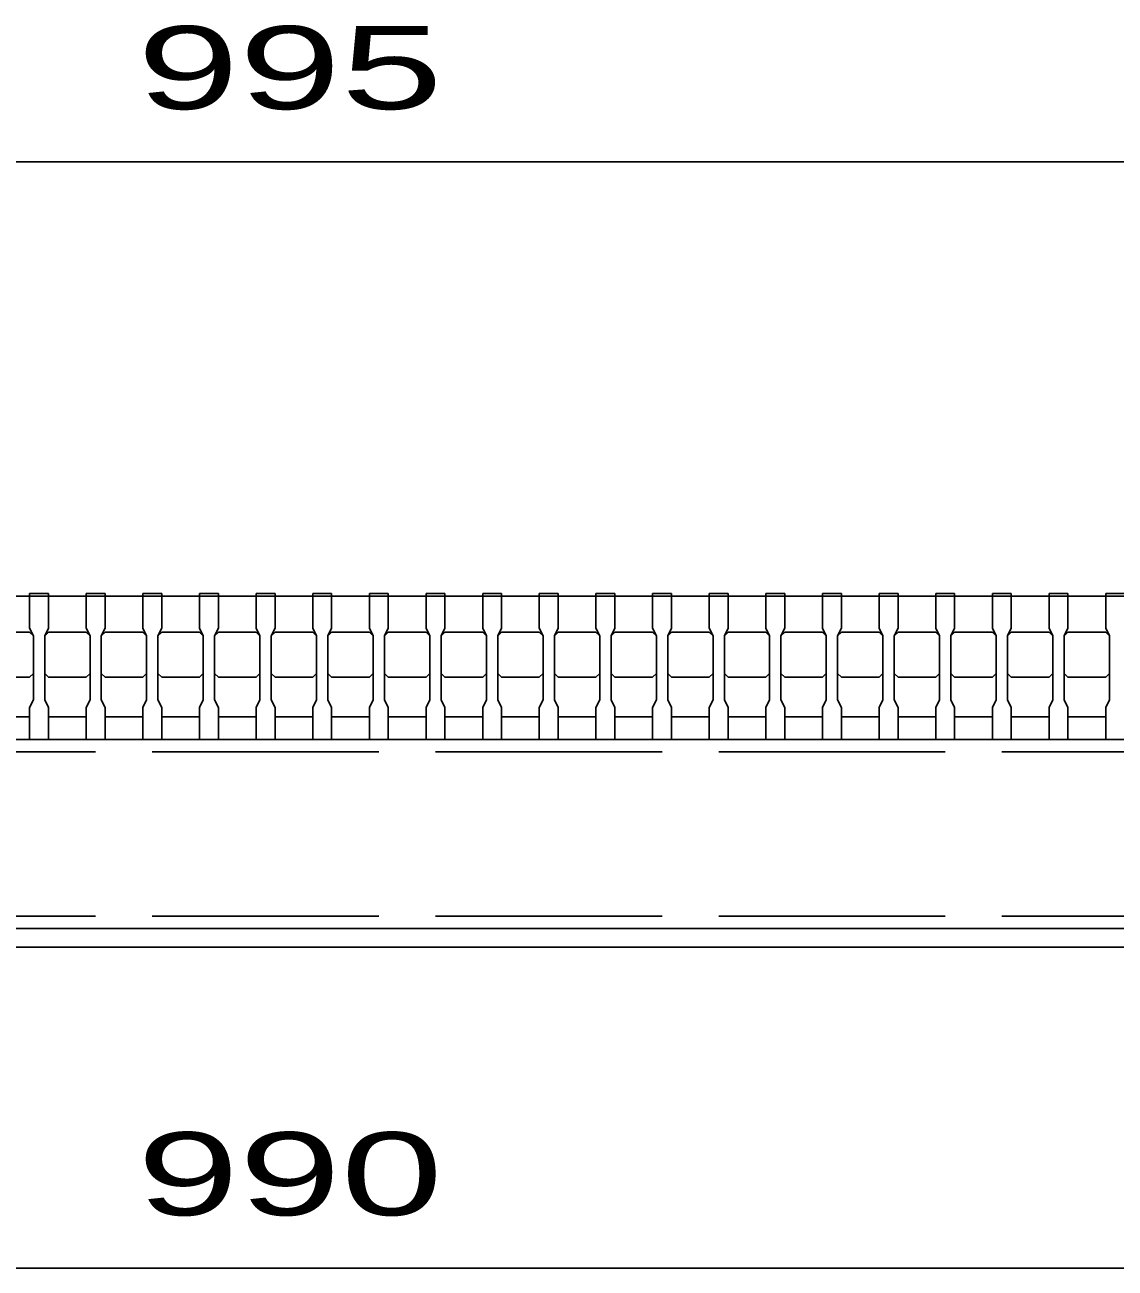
# Model space of a CAD drawing. Units: millimetres, scale not verified. Extents: x -1820 to 1731, y -1282 to 1054.
# Drawn here: x -1000.2 to -711.5, y -670.5 to -341.2 of the extents above; entities that cross this region are included whole.
import ezdxf
from ezdxf.enums import TextEntityAlignment as Align

# ---------------------------------------------------------------- set-up
doc = ezdxf.new("R2010")
doc.units = ezdxf.units.MM
doc.header["$LTSCALE"] = 10
doc.linetypes.add('DASHED', pattern=[7.5, 6, -1.5])
doc.layers.add('16', color=3, linetype='Continuous', lineweight=25)
doc.layers.add('22', color=4, linetype='Continuous', lineweight=25)
doc.styles.add('ベクトル', font='')
doc.styles.get('ベクトル').set_extended_font_data('ベクトル')

msp = doc.modelspace()

# ---------------------------------------------------------------- linework, layer by layer
at = {"layer": '16'}
for p, q in [((-1419, -492.5), (-424, -492.5)), ((-999, -492.5), (-999, -491.8)), ((-999, -491.8), (-994, -491.8)), ((-999, -492.5), (-999, -501)), ((-994, -492.5), (-999, -492.5)), ((-994, -491.8), (-994, -492.5)), ((-994, -501), (-994, -492.5)), ((-984, -492.5), (-984, -491.8)), ((-984, -491.8), (-979, -491.8)), ((-984, -492.5), (-984, -501)), ((-979, -492.5), (-984, -492.5)), ((-979, -491.8), (-979, -492.5)), ((-979, -501), (-979, -492.5)), ((-969, -492.5), (-969, -491.8)), ((-969, -491.8), (-964, -491.8)), ((-969, -492.5), (-969, -501)), ((-964, -492.5), (-969, -492.5)), ((-964, -491.8), (-964, -492.5)), ((-964, -501), (-964, -492.5)), ((-954, -492.5), (-954, -491.8)), ((-954, -491.8), (-949, -491.8)), ((-954, -492.5), (-954, -501)), ((-949, -492.5), (-954, -492.5)), ((-949, -491.8), (-949, -492.5)), ((-949, -501), (-949, -492.5)), ((-939, -492.5), (-939, -491.8)), ((-939, -491.8), (-934, -491.8)), ((-939, -492.5), (-939, -501)), ((-934, -492.5), (-939, -492.5)), ((-934, -491.8), (-934, -492.5)), ((-934, -501), (-934, -492.5)), ((-924, -492.5), (-924, -491.8)), ((-924, -491.8), (-919, -491.8)), ((-924, -492.5), (-924, -501)), ((-919, -492.5), (-924, -492.5)), ((-919, -491.8), (-919, -492.5)), ((-919, -501), (-919, -492.5)), ((-909, -492.5), (-909, -491.8)), ((-909, -491.8), (-904, -491.8)), ((-909, -492.5), (-909, -501)), ((-904, -492.5), (-909, -492.5)), ((-904, -491.8), (-904, -492.5)), ((-904, -501), (-904, -492.5)), ((-894, -492.5), (-894, -491.8)), ((-894, -491.8), (-889, -491.8)), ((-894, -492.5), (-894, -501)), ((-889, -492.5), (-894, -492.5)), ((-889, -491.8), (-889, -492.5)), ((-889, -501), (-889, -492.5)), ((-879, -492.5), (-879, -491.8)), ((-879, -491.8), (-874, -491.8)), ((-879, -492.5), (-879, -501)), ((-874, -492.5), (-879, -492.5)), ((-874, -491.8), (-874, -492.5)), ((-874, -501), (-874, -492.5)), ((-864, -492.5), (-864, -491.8)), ((-864, -491.8), (-859, -491.8)), ((-864, -492.5), (-864, -501)), ((-859, -492.5), (-864, -492.5)), ((-859, -491.8), (-859, -492.5)), ((-859, -501), (-859, -492.5)), ((-849, -492.5), (-849, -491.8)), ((-849, -491.8), (-844, -491.8)), ((-849, -492.5), (-849, -501)), ((-844, -492.5), (-849, -492.5)), ((-844, -491.8), (-844, -492.5)), ((-844, -501), (-844, -492.5)), ((-834, -492.5), (-834, -491.8)), ((-834, -491.8), (-829, -491.8)), ((-834, -492.5), (-834, -501)), ((-829, -492.5), (-834, -492.5)), ((-829, -491.8), (-829, -492.5)), ((-829, -501), (-829, -492.5)), ((-819, -492.5), (-819, -491.8)), ((-819, -491.8), (-814, -491.8)), ((-819, -492.5), (-819, -501)), ((-814, -492.5), (-819, -492.5)), ((-814, -491.8), (-814, -492.5)), ((-814, -501), (-814, -492.5)), ((-804, -492.5), (-804, -491.8)), ((-804, -491.8), (-799, -491.8)), ((-804, -492.5), (-804, -501)), ((-799, -492.5), (-804, -492.5)), ((-799, -491.8), (-799, -492.5)), ((-799, -501), (-799, -492.5)), ((-789, -492.5), (-789, -491.8)), ((-789, -491.8), (-784, -491.8)), ((-789, -492.5), (-789, -501)), ((-784, -492.5), (-789, -492.5)), ((-784, -491.8), (-784, -492.5)), ((-784, -501), (-784, -492.5)), ((-774, -492.5), (-774, -491.8)), ((-774, -491.8), (-769, -491.8)), ((-774, -492.5), (-774, -501)), ((-769, -492.5), (-774, -492.5)), ((-769, -491.8), (-769, -492.5)), ((-769, -501), (-769, -492.5)), ((-759, -492.5), (-759, -491.8)), ((-759, -491.8), (-754, -491.8)), ((-759, -492.5), (-759, -501)), ((-754, -492.5), (-759, -492.5)), ((-754, -491.8), (-754, -492.5)), ((-754, -501), (-754, -492.5)), ((-744, -492.5), (-744, -491.8)), ((-744, -491.8), (-739, -491.8)), ((-744, -492.5), (-744, -501)), ((-739, -492.5), (-744, -492.5)), ((-739, -491.8), (-739, -492.5)), ((-739, -501), (-739, -492.5)), ((-729, -492.5), (-729, -491.8)), ((-729, -491.8), (-724, -491.8)), ((-729, -492.5), (-729, -501)), ((-724, -492.5), (-729, -492.5)), ((-724, -491.8), (-724, -492.5)), ((-724, -501), (-724, -492.5)), ((-714, -492.5), (-714, -491.8)), ((-714, -491.8), (-709, -491.8)), ((-714, -492.5), (-714, -501)), ((-709, -492.5), (-714, -492.5)), ((-1009, -502), (-999, -502)), ((-999, -501), (-998, -503)), ((-999, -502), (-998, -503)), ((-998, -503), (-998, -520)), ((-995, -503), (-994, -501)), ((-995, -503), (-994, -502)), ((-995, -520), (-995, -503)), ((-994, -502), (-984, -502)), ((-984, -501), (-983, -503)), ((-984, -502), (-983, -503)), ((-983, -503), (-983, -520)), ((-980, -503), (-979, -501)), ((-980, -503), (-979, -502)), ((-980, -520), (-980, -503)), ((-979, -502), (-969, -502)), ((-969, -501), (-968, -503)), ((-969, -502), (-968, -503)), ((-968, -503), (-968, -520)), ((-965, -503), (-964, -501)), ((-965, -503), (-964, -502)), ((-965, -520), (-965, -503)), ((-964, -502), (-954, -502)), ((-954, -501), (-953, -503)), ((-954, -502), (-953, -503)), ((-953, -503), (-953, -520)), ((-950, -503), (-949, -501)), ((-950, -503), (-949, -502)), ((-950, -520), (-950, -503)), ((-949, -502), (-939, -502)), ((-939, -501), (-938, -503)), ((-939, -502), (-938, -503)), ((-938, -503), (-938, -520)), ((-935, -503), (-934, -501)), ((-935, -503), (-934, -502)), ((-935, -520), (-935, -503)), ((-934, -502), (-924, -502)), ((-924, -501), (-923, -503)), ((-924, -502), (-923, -503)), ((-923, -503), (-923, -520)), ((-920, -503), (-919, -501)), ((-920, -503), (-919, -502)), ((-920, -520), (-920, -503)), ((-919, -502), (-909, -502)), ((-909, -501), (-908, -503)), ((-909, -502), (-908, -503)), ((-908, -503), (-908, -520)), ((-905, -503), (-904, -501)), ((-905, -503), (-904, -502)), ((-905, -520), (-905, -503)), ((-904, -502), (-894, -502)), ((-894, -501), (-893, -503)), ((-894, -502), (-893, -503)), ((-893, -503), (-893, -520)), ((-890, -503), (-889, -501)), ((-890, -503), (-889, -502)), ((-890, -520), (-890, -503)), ((-889, -502), (-879, -502)), ((-879, -501), (-878, -503)), ((-879, -502), (-878, -503)), ((-878, -503), (-878, -520)), ((-875, -503), (-874, -501)), ((-875, -503), (-874, -502)), ((-875, -520), (-875, -503)), ((-874, -502), (-864, -502)), ((-864, -501), (-863, -503)), ((-864, -502), (-863, -503)), ((-863, -503), (-863, -520)), ((-860, -503), (-859, -501)), ((-860, -503), (-859, -502)), ((-860, -520), (-860, -503)), ((-859, -502), (-849, -502)), ((-849, -501), (-848, -503)), ((-849, -502), (-848, -503)), ((-848, -503), (-848, -520)), ((-845, -503), (-844, -501)), ((-845, -503), (-844, -502)), ((-845, -520), (-845, -503)), ((-844, -502), (-834, -502)), ((-834, -501), (-833, -503)), ((-834, -502), (-833, -503)), ((-833, -503), (-833, -520)), ((-830, -503), (-829, -501)), ((-830, -503), (-829, -502)), ((-830, -520), (-830, -503)), ((-829, -502), (-819, -502)), ((-819, -501), (-818, -503)), ((-819, -502), (-818, -503)), ((-818, -503), (-818, -520)), ((-815, -503), (-814, -501)), ((-815, -503), (-814, -502)), ((-815, -520), (-815, -503)), ((-814, -502), (-804, -502)), ((-804, -501), (-803, -503)), ((-804, -502), (-803, -503)), ((-803, -503), (-803, -520)), ((-800, -503), (-799, -501)), ((-800, -503), (-799, -502)), ((-800, -520), (-800, -503)), ((-799, -502), (-789, -502)), ((-789, -501), (-788, -503)), ((-789, -502), (-788, -503)), ((-788, -503), (-788, -520)), ((-785, -503), (-784, -501)), ((-785, -503), (-784, -502)), ((-785, -520), (-785, -503)), ((-784, -502), (-774, -502)), ((-774, -501), (-773, -503)), ((-774, -502), (-773, -503)), ((-773, -503), (-773, -520)), ((-770, -503), (-769, -501)), ((-770, -503), (-769, -502)), ((-770, -520), (-770, -503)), ((-769, -502), (-759, -502)), ((-759, -501), (-758, -503)), ((-759, -502), (-758, -503)), ((-758, -503), (-758, -520)), ((-755, -503), (-754, -501)), ((-755, -503), (-754, -502)), ((-755, -520), (-755, -503)), ((-754, -502), (-744, -502)), ((-744, -501), (-743, -503)), ((-744, -502), (-743, -503)), ((-743, -503), (-743, -520)), ((-740, -503), (-739, -501)), ((-740, -503), (-739, -502)), ((-740, -520), (-740, -503)), ((-739, -502), (-729, -502)), ((-729, -501), (-728, -503)), ((-729, -502), (-728, -503)), ((-728, -503), (-728, -520)), ((-725, -503), (-724, -501)), ((-725, -503), (-724, -502)), ((-725, -520), (-725, -503)), ((-724, -502), (-714, -502)), ((-714, -501), (-713, -503)), ((-714, -502), (-713, -503)), ((-713, -503), (-713, -520)), ((-998, -513), (-999, -514)), ((-994, -514), (-995, -513)), ((-983, -513), (-984, -514)), ((-979, -514), (-980, -513)), ((-968, -513), (-969, -514)), ((-964, -514), (-965, -513)), ((-953, -513), (-954, -514)), ((-949, -514), (-950, -513)), ((-938, -513), (-939, -514)), ((-934, -514), (-935, -513)), ((-923, -513), (-924, -514)), ((-919, -514), (-920, -513)), ((-908, -513), (-909, -514)), ((-904, -514), (-905, -513)), ((-893, -513), (-894, -514)), ((-889, -514), (-890, -513)), ((-878, -513), (-879, -514)), ((-874, -514), (-875, -513)), ((-863, -513), (-864, -514)), ((-859, -514), (-860, -513)), ((-848, -513), (-849, -514)), ((-844, -514), (-845, -513)), ((-833, -513), (-834, -514)), ((-829, -514), (-830, -513)), ((-818, -513), (-819, -514)), ((-814, -514), (-815, -513)), ((-803, -513), (-804, -514)), ((-799, -514), (-800, -513)), ((-788, -513), (-789, -514)), ((-784, -514), (-785, -513)), ((-773, -513), (-774, -514)), ((-769, -514), (-770, -513)), ((-758, -513), (-759, -514)), ((-754, -514), (-755, -513)), ((-743, -513), (-744, -514)), ((-739, -514), (-740, -513)), ((-728, -513), (-729, -514)), ((-724, -514), (-725, -513)), ((-713, -513), (-714, -514)), ((-999, -514), (-1009, -514)), ((-984, -514), (-994, -514)), ((-969, -514), (-979, -514)), ((-954, -514), (-964, -514)), ((-939, -514), (-949, -514)), ((-924, -514), (-934, -514)), ((-909, -514), (-919, -514)), ((-894, -514), (-904, -514)), ((-879, -514), (-889, -514)), ((-864, -514), (-874, -514)), ((-849, -514), (-859, -514)), ((-834, -514), (-844, -514)), ((-819, -514), (-829, -514)), ((-804, -514), (-814, -514)), ((-789, -514), (-799, -514)), ((-774, -514), (-784, -514)), ((-759, -514), (-769, -514)), ((-744, -514), (-754, -514)), ((-729, -514), (-739, -514)), ((-714, -514), (-724, -514)), ((-998, -520), (-999, -522)), ((-994, -522), (-995, -520)), ((-983, -520), (-984, -522)), ((-979, -522), (-980, -520)), ((-968, -520), (-969, -522)), ((-964, -522), (-965, -520)), ((-953, -520), (-954, -522)), ((-949, -522), (-950, -520)), ((-938, -520), (-939, -522)), ((-934, -522), (-935, -520)), ((-923, -520), (-924, -522)), ((-919, -522), (-920, -520)), ((-908, -520), (-909, -522)), ((-904, -522), (-905, -520)), ((-893, -520), (-894, -522)), ((-889, -522), (-890, -520)), ((-878, -520), (-879, -522)), ((-874, -522), (-875, -520)), ((-863, -520), (-864, -522)), ((-859, -522), (-860, -520)), ((-848, -520), (-849, -522)), ((-844, -522), (-845, -520)), ((-833, -520), (-834, -522)), ((-829, -522), (-830, -520)), ((-818, -520), (-819, -522)), ((-814, -522), (-815, -520)), ((-803, -520), (-804, -522)), ((-799, -522), (-800, -520)), ((-788, -520), (-789, -522)), ((-784, -522), (-785, -520)), ((-773, -520), (-774, -522)), ((-769, -522), (-770, -520)), ((-758, -520), (-759, -522)), ((-754, -522), (-755, -520)), ((-743, -520), (-744, -522)), ((-739, -522), (-740, -520)), ((-728, -520), (-729, -522)), ((-724, -522), (-725, -520)), ((-713, -520), (-714, -522)), ((-999, -522), (-999, -530.5)), ((-994, -530.5), (-994, -522)), ((-984, -522), (-984, -530.5)), ((-979, -530.5), (-979, -522)), ((-969, -522), (-969, -530.5)), ((-964, -530.5), (-964, -522)), ((-954, -522), (-954, -530.5)), ((-949, -530.5), (-949, -522)), ((-939, -522), (-939, -530.5)), ((-934, -530.5), (-934, -522)), ((-924, -522), (-924, -530.5)), ((-919, -530.5), (-919, -522)), ((-909, -522), (-909, -530.5)), ((-904, -530.5), (-904, -522)), ((-894, -522), (-894, -530.5)), ((-889, -530.5), (-889, -522)), ((-879, -522), (-879, -530.5)), ((-874, -530.5), (-874, -522)), ((-864, -522), (-864, -530.5)), ((-859, -530.5), (-859, -522)), ((-849, -522), (-849, -530.5)), ((-844, -530.5), (-844, -522)), ((-834, -522), (-834, -530.5)), ((-829, -530.5), (-829, -522)), ((-819, -522), (-819, -530.5)), ((-814, -530.5), (-814, -522)), ((-804, -522), (-804, -530.5)), ((-799, -530.5), (-799, -522)), ((-789, -522), (-789, -530.5)), ((-784, -530.5), (-784, -522)), ((-774, -522), (-774, -530.5)), ((-769, -530.5), (-769, -522)), ((-759, -522), (-759, -530.5)), ((-754, -530.5), (-754, -522)), ((-744, -522), (-744, -530.5)), ((-739, -530.5), (-739, -522)), ((-729, -522), (-729, -530.5)), ((-724, -530.5), (-724, -522)), ((-714, -522), (-714, -530.5)), ((-1009, -524.5), (-999, -524.5)), ((-994, -524.5), (-984, -524.5)), ((-979, -524.5), (-969, -524.5)), ((-964, -524.5), (-954, -524.5)), ((-949, -524.5), (-939, -524.5)), ((-934, -524.5), (-924, -524.5)), ((-919, -524.5), (-909, -524.5)), ((-904, -524.5), (-894, -524.5)), ((-889, -524.5), (-879, -524.5)), ((-874, -524.5), (-864, -524.5)), ((-859, -524.5), (-849, -524.5)), ((-844, -524.5), (-834, -524.5)), ((-829, -524.5), (-819, -524.5)), ((-814, -524.5), (-804, -524.5)), ((-799, -524.5), (-789, -524.5)), ((-784, -524.5), (-774, -524.5)), ((-769, -524.5), (-759, -524.5)), ((-754, -524.5), (-744, -524.5)), ((-739, -524.5), (-729, -524.5)), ((-724, -524.5), (-714, -524.5)), ((-1416.5, -530.5), (-426.5, -530.5)), ((-999, -530.5), (-994, -530.5)), ((-984, -530.5), (-979, -530.5)), ((-969, -530.5), (-964, -530.5)), ((-954, -530.5), (-949, -530.5)), ((-939, -530.5), (-934, -530.5)), ((-924, -530.5), (-919, -530.5)), ((-909, -530.5), (-904, -530.5)), ((-894, -530.5), (-889, -530.5)), ((-879, -530.5), (-874, -530.5)), ((-864, -530.5), (-859, -530.5)), ((-849, -530.5), (-844, -530.5)), ((-834, -530.5), (-829, -530.5)), ((-819, -530.5), (-814, -530.5)), ((-804, -530.5), (-799, -530.5)), ((-789, -530.5), (-784, -530.5)), ((-774, -530.5), (-769, -530.5)), ((-759, -530.5), (-754, -530.5)), ((-744, -530.5), (-739, -530.5)), ((-729, -530.5), (-724, -530.5)), ((-714, -530.5), (-709, -530.5)), ((-426.5, -580.5), (-1416.5, -580.5)), ((-426.5, -580.5), (-1416.5, -580.5)), ((-1416.5, -585.5), (-426.5, -585.5))]:
    msp.add_line(p, q, dxfattribs=at)
at = {"layer": '16', "linetype": 'DASHED'}
for p, q in [((-1416.5, -533.7), (-426.5, -533.7)), ((-1416.5, -577.3), (-426.5, -577.3))]:
    msp.add_line(p, q, dxfattribs=at)
at = {"layer": '22'}
for p, q in [((-1419, -377.5), (-424, -377.5)), ((-1416.5, -670.5), (-426.5, -670.5))]:
    msp.add_line(p, q, dxfattribs=at)

# ---------------------------------------------------------------- texts
at = {"layer": '22', "color": 2, "style": 'ベクトル', "width": 1.65}
for s, p in [(' 995 ', (-984, -352.5)), (' 990 ', (-984, -645.5))]:
    msp.add_text(s, height=21.99, dxfattribs=at).set_placement(p, align=Align.MIDDLE_LEFT)

doc.saveas('drawing.dxf')
